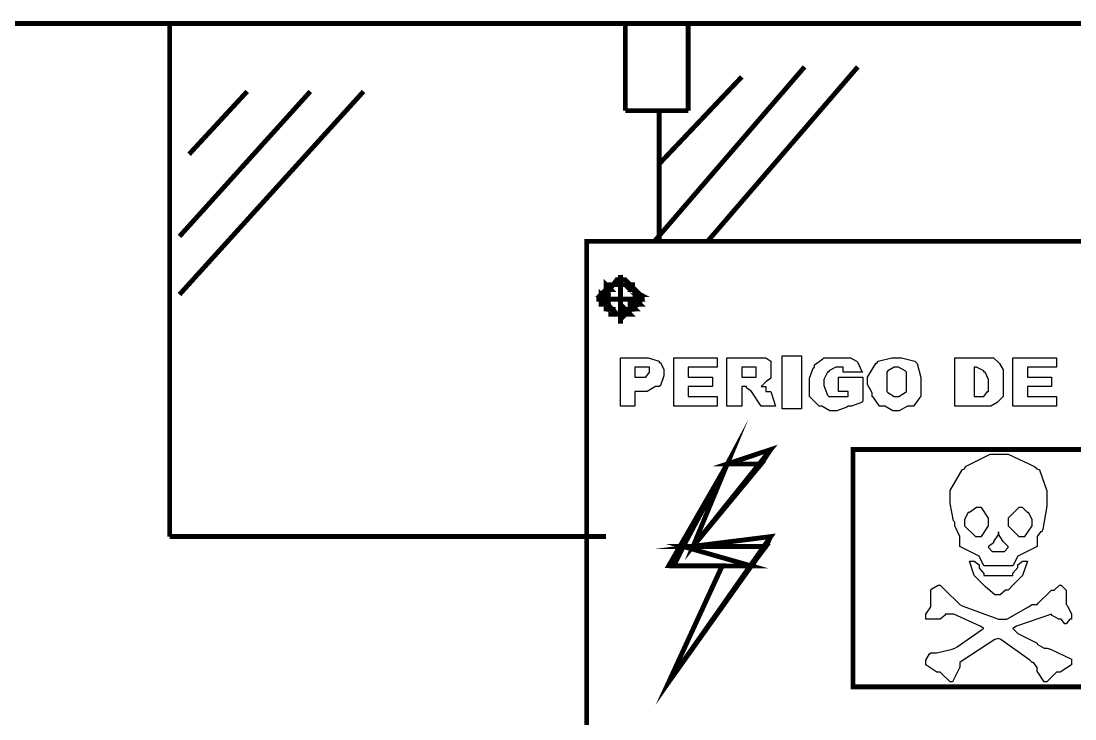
# Model space of a CAD drawing. Extents: x 219 to 1226, y 175 to 465.
# Drawn here: x 289.8 to 299.02, y 233.08 to 239.19 of the extents above; entities that cross this region are included whole.
import ezdxf

# ---------------------------------------------------------------- set-up
doc = ezdxf.new("R2010")
doc.units = 0
doc.header["$MEASUREMENT"] = 0
doc.layers.add('C00-00-00-BLACK', color=7, linetype='Continuous')
doc.layers.add('CFF-00-00', color=1, linetype='Continuous')

msp = doc.modelspace()

# ---------------------------------------------------------------- linework, layer by layer
at = {"layer": 'C00-00-00-BLACK', "const_width": 0.0423}
for points in [[(289.5751, 239.1656), (304.3766, 239.1656)], [(291.102, 234.6736), (291.102, 239.1656)], [(295.0901, 239.1656), (295.0901, 238.4026)], [(295.6401, 239.1656), (295.6401, 238.4026)], [(298.735, 239.1656), (296.6582, 239.1656)], [(295.3438, 237.2586), (296.6582, 238.7856)], [(295.8094, 237.2586), (297.1242, 238.7856)], [(295.3864, 237.9366), (296.1086, 238.6986)], [(291.1877, 237.3016), (292.3328, 238.5706)], [(291.1877, 236.7926), (292.7985, 238.5706)], [(291.2716, 238.0206), (291.78, 238.5706)], [(295.5974, 238.4026), (295.0901, 238.4026)], [(295.3864, 238.4026), (295.3864, 237.2586)], [(295.6401, 238.4026), (295.5974, 238.4026)], [(295.0474, 236.9626), (295.0474, 236.5366)], [(294.835, 236.7516), (295.2584, 236.7516)], [(294.9208, 234.6736), (291.102, 234.6736)]]:
    msp.add_lwpolyline(points, dxfattribs=at)
for points in [[(294.7511, 231.9176), (301.9612, 231.9176), (301.9612, 237.2586), (294.7511, 237.2586), (294.7511, 231.9176)], [(295.2168, 236.7516), (295.2168, 236.7936), (295.0887, 236.9226), (295.0474, 236.9226), (295.0157, 236.9226), (294.9208, 236.7936), (294.9208, 236.7516), (294.9208, 236.7196), (295.0157, 236.6236), (295.0474, 236.6236), (295.0887, 236.6236), (295.2168, 236.7196), (295.2168, 236.7516)], [(295.2168, 236.7516), (295.2168, 236.7936), (295.0887, 236.9226), (295.0474, 236.9226), (295.0157, 236.9226), (294.9208, 236.7936), (294.9208, 236.7516), (294.9208, 236.7196), (295.0157, 236.6236), (295.0474, 236.6236), (295.0887, 236.6236), (295.2168, 236.7196), (295.2168, 236.7516)], [(295.0474, 236.9196), (295.0474, 236.8786), (295.0047, 236.8786), (295.0474, 236.9196)], [(294.9208, 236.8356), (294.9208, 236.7926), (294.8781, 236.7926), (294.9208, 236.8356)], [(294.9208, 236.8356), (294.962, 236.8356), (294.9208, 236.8786), (294.9208, 236.8356)], [(294.962, 236.8786), (294.9208, 236.8786), (294.962, 236.8786), (294.962, 236.8786)], [(294.9208, 236.8786), (294.962, 236.8786), (295.0047, 236.8786), (294.9208, 236.8786)], [(294.962, 236.8786), (295.0047, 236.8786), (294.9208, 236.8786), (294.962, 236.8786)], [(294.9208, 236.8356), (294.9208, 236.8786), (294.962, 236.8786), (294.9208, 236.8356)], [(294.9208, 236.8356), (294.962, 236.8356), (294.962, 236.8356), (294.9208, 236.8356)], [(294.9208, 236.8356), (294.962, 236.8356), (294.962, 236.8356), (294.9208, 236.8356)], [(294.9208, 236.8356), (294.962, 236.8356), (294.962, 236.8356), (294.9208, 236.8356)], [(294.9208, 236.8356), (294.962, 236.8356), (294.962, 236.8356), (294.9208, 236.8356)], [(294.9208, 236.8356), (294.962, 236.8356), (294.962, 236.8356), (294.9208, 236.8356)], [(294.9208, 236.8356), (294.962, 236.8356), (294.962, 236.8356), (294.9208, 236.8356)], [(294.9208, 236.7926), (294.9208, 236.8356), (294.9208, 236.7926)], [(295.0047, 236.8786), (294.962, 236.8786), (295.0047, 236.8786), (295.0047, 236.8786)], [(294.962, 236.8786), (294.962, 236.8786)], [(294.962, 236.8786), (295.0047, 236.8786), (295.0474, 236.8786), (294.962, 236.8786)], [(294.962, 236.8786), (295.0047, 236.8786), (295.0047, 236.8786), (294.962, 236.8786)], [(294.962, 236.8786), (295.0047, 236.8786), (295.0047, 236.8786), (294.962, 236.8786)], [(294.962, 236.8786), (295.0047, 236.8786), (295.0047, 236.8786), (294.962, 236.8786)], [(295.0474, 236.8786), (295.0047, 236.8786), (295.0474, 236.8786)], [(295.0047, 236.8786), (295.0474, 236.8786), (295.0901, 236.8786), (295.0047, 236.8786)], [(295.0474, 236.8786), (295.0901, 236.8786), (295.0047, 236.8786), (295.0474, 236.8786)], [(295.0474, 236.8786), (295.0047, 236.8786), (295.0474, 236.8786)], [(295.0047, 236.8786), (295.0047, 236.8786)], [(295.0047, 236.8786), (295.0474, 236.8786), (295.0901, 236.8786), (295.0047, 236.8786)], [(295.0047, 236.8786), (295.0474, 236.8786), (295.0474, 236.8786), (295.0047, 236.8786)], [(295.0047, 236.8786), (295.0474, 236.8786), (295.0474, 236.8786), (295.0047, 236.8786)], [(295.0047, 236.8786), (295.0047, 236.8786)], [(295.1314, 236.8356), (295.1741, 236.7926), (295.2168, 236.7926), (295.1314, 236.8356)], [(295.1741, 236.7926), (295.2168, 236.7926), (295.1314, 236.8356), (295.1741, 236.7926)], [(295.0474, 236.8786), (295.0901, 236.8786), (295.1314, 236.8786), (295.0474, 236.8786)], [(295.0901, 236.8786), (295.1314, 236.8786), (295.0474, 236.8786), (295.0901, 236.8786)], [(295.0474, 236.8786), (295.0901, 236.8786), (295.1314, 236.8786), (295.0474, 236.8786)], [(295.0901, 236.8786), (295.1314, 236.8786), (295.0474, 236.8786), (295.0901, 236.8786)], [(295.0901, 236.8786), (295.1314, 236.8786), (295.1314, 236.8786), (295.0901, 236.8786)], [(295.0901, 236.8786), (295.1314, 236.8786), (295.1314, 236.8786), (295.0901, 236.8786)], [(295.0901, 236.8786), (295.1314, 236.8786), (295.1741, 236.8786), (295.0901, 236.8786)], [(295.1314, 236.8786), (295.1741, 236.8786), (295.0901, 236.8786), (295.1314, 236.8786)], [(295.1314, 236.8786), (295.0901, 236.8786), (295.1314, 236.8786)], [(295.0901, 236.8786), (295.1314, 236.8786), (295.1741, 236.8786), (295.0901, 236.8786)], [(295.0901, 236.8786), (295.1314, 236.8786), (295.1741, 236.8786), (295.0901, 236.8786)], [(295.1314, 236.8786), (295.1741, 236.8786), (295.0901, 236.8786), (295.1314, 236.8786)], [(295.1314, 236.8786), (295.1314, 236.8356), (295.1741, 236.8356), (295.1314, 236.8786)], [(295.1314, 236.8356), (295.1741, 236.8356), (295.1314, 236.8786), (295.1314, 236.8356)], [(295.1314, 236.8356), (295.1741, 236.8356), (295.1741, 236.8356), (295.1314, 236.8356)], [(295.1314, 236.8356), (295.1741, 236.8356), (295.1741, 236.8356), (295.1314, 236.8356)], [(295.1314, 236.8356), (295.1741, 236.8356), (295.1741, 236.8356), (295.1314, 236.8356)], [(295.1314, 236.8356), (295.1741, 236.8356), (295.1741, 236.8356), (295.1314, 236.8356)], [(294.8781, 236.7926), (294.8781, 236.7516), (294.9208, 236.7516), (294.8781, 236.7926)], [(294.8781, 236.7516), (294.9208, 236.7516), (294.8781, 236.7926), (294.8781, 236.7516)], [(294.9208, 236.7926), (294.8781, 236.7926), (294.9208, 236.7926)], [(294.8781, 236.7926), (294.9208, 236.7926), (294.962, 236.7926), (294.8781, 236.7926)], [(294.8781, 236.7926), (294.8781, 236.7926)], [(294.8781, 236.7926), (294.9208, 236.7926), (294.962, 236.7926), (294.8781, 236.7926)], [(294.8781, 236.7926), (294.9208, 236.7926), (294.9208, 236.7926), (294.8781, 236.7926)], [(294.8781, 236.7926), (294.9208, 236.7926), (294.9208, 236.7926), (294.8781, 236.7926)], [(294.8781, 236.7516), (294.9208, 236.7086), (294.8781, 236.7086), (294.8781, 236.7516)], [(294.8781, 236.7516), (294.9208, 236.7516), (294.9208, 236.7516), (294.8781, 236.7516)], [(294.8781, 236.7516), (294.9208, 236.7516), (294.9208, 236.7516), (294.8781, 236.7516)], [(294.9208, 236.7086), (294.8781, 236.7516), (294.9208, 236.7086)], [(294.9208, 236.7086), (294.9208, 236.6656), (294.962, 236.6656), (294.9208, 236.7086)], [(294.9208, 236.6656), (294.962, 236.6656), (294.9208, 236.7086), (294.9208, 236.6656)], [(295.1314, 236.7086), (295.1314, 236.6656), (295.1741, 236.6656), (295.1314, 236.7086)], [(295.1314, 236.6656), (295.1741, 236.6656), (295.1314, 236.7086), (295.1314, 236.6656)], [(295.1741, 236.7926), (295.1741, 236.7516), (295.2168, 236.7516), (295.1741, 236.7926)], [(295.1741, 236.7516), (295.2168, 236.7516), (295.1741, 236.7926), (295.1741, 236.7516)], [(295.1741, 236.7926), (295.2168, 236.7926), (295.2168, 236.7926), (295.1741, 236.7926)], [(295.1741, 236.7926), (295.2168, 236.7926), (295.2168, 236.7926), (295.1741, 236.7926)], [(295.1741, 236.7926), (295.2168, 236.7926), (295.2168, 236.7926), (295.1741, 236.7926)], [(295.1741, 236.7926), (295.2168, 236.7926), (295.2168, 236.7926), (295.1741, 236.7926)], [(295.1741, 236.7926), (295.2168, 236.7926), (295.2168, 236.7926), (295.1741, 236.7926)], [(295.1741, 236.7926), (295.2168, 236.7926), (295.2168, 236.7926), (295.1741, 236.7926)], [(295.1741, 236.7516), (295.1741, 236.7086), (295.2168, 236.7086), (295.1741, 236.7516)], [(295.1741, 236.7086), (295.2168, 236.7086), (295.1741, 236.7516), (295.1741, 236.7086)], [(295.1741, 236.7516), (295.2168, 236.7516), (295.2168, 236.7516), (295.1741, 236.7516)], [(295.1741, 236.7516), (295.2168, 236.7516), (295.2168, 236.7516), (295.1741, 236.7516)], [(295.1741, 236.7516), (295.2168, 236.7516), (295.2168, 236.7516), (295.1741, 236.7516)], [(295.1741, 236.7516), (295.2168, 236.7516), (295.2168, 236.7516), (295.1741, 236.7516)], [(294.9208, 236.7086), (294.8781, 236.7086), (294.9208, 236.7086)], [(294.8781, 236.7086), (294.9208, 236.7086), (294.962, 236.7086), (294.8781, 236.7086)], [(294.8781, 236.7086), (294.9208, 236.7086), (294.962, 236.7086), (294.8781, 236.7086)], [(294.9208, 236.7086), (294.962, 236.7086), (294.8781, 236.7086), (294.9208, 236.7086)], [(294.9208, 236.7086), (294.962, 236.7086), (294.962, 236.7086), (294.9208, 236.7086)], [(294.9208, 236.7086), (294.962, 236.7086), (294.962, 236.7086), (294.9208, 236.7086)], [(294.9208, 236.6626), (294.962, 236.6626), (294.962, 236.6626), (294.9208, 236.6626)], [(294.9208, 236.6626), (294.962, 236.6626), (294.962, 236.6626), (294.9208, 236.6626)], [(294.9208, 236.6626), (294.962, 236.6626), (295.0047, 236.6626), (294.9208, 236.6626)], [(294.962, 236.6626), (295.0047, 236.6626), (294.9208, 236.6626), (294.962, 236.6626)], [(294.962, 236.6626), (294.9208, 236.6626), (294.962, 236.6626)], [(294.9208, 236.6626), (294.962, 236.6626), (295.0047, 236.6626), (294.9208, 236.6626)], [(294.9208, 236.6626), (294.962, 236.6626), (295.0047, 236.6626), (294.9208, 236.6626)], [(294.962, 236.6626), (295.0047, 236.6626), (294.9208, 236.6626), (294.962, 236.6626)], [(294.962, 236.6626), (294.962, 236.6206), (295.0047, 236.6206), (294.962, 236.6626)], [(294.962, 236.6206), (295.0047, 236.6206), (294.962, 236.6626), (294.962, 236.6206)], [(295.0901, 236.6206), (295.1314, 236.6206), (295.0901, 236.6626), (295.0901, 236.6206)], [(295.1314, 236.6626), (295.0901, 236.6626), (295.1314, 236.6626), (295.1314, 236.6626)], [(295.0901, 236.6626), (295.1314, 236.6626), (295.1741, 236.6626), (295.0901, 236.6626)], [(295.1314, 236.6626), (295.1741, 236.6626), (295.0901, 236.6626), (295.1314, 236.6626)], [(295.0901, 236.6206), (295.0901, 236.6626), (295.1314, 236.6626), (295.0901, 236.6206)], [(295.1741, 236.7086), (295.1314, 236.7086), (295.1741, 236.7086), (295.1741, 236.7086)], [(295.1314, 236.7086), (295.1741, 236.7086), (295.1741, 236.7086), (295.1314, 236.7086)], [(295.1314, 236.6626), (295.1741, 236.6626), (295.1741, 236.6626), (295.1314, 236.6626)], [(295.1314, 236.6626), (295.1741, 236.6626), (295.1741, 236.6626), (295.1314, 236.6626)], [(295.1314, 236.6626), (295.1741, 236.6626), (295.1741, 236.6626), (295.1314, 236.6626)], [(295.1314, 236.6626), (295.1741, 236.6626), (295.1741, 236.6626), (295.1314, 236.6626)], [(295.1314, 236.6626), (295.1741, 236.6626), (295.1741, 236.6626), (295.1314, 236.6626)], [(295.1741, 236.7086), (295.2168, 236.7086), (295.2168, 236.7086), (295.1741, 236.7086)], [(295.1741, 236.7086), (295.2168, 236.7086), (295.2168, 236.7086), (295.1741, 236.7086)], [(294.962, 236.6206), (295.0047, 236.6206), (295.0474, 236.6206), (294.962, 236.6206)], [(295.0047, 236.6206), (295.0474, 236.6206), (294.962, 236.6206), (295.0047, 236.6206)], [(294.962, 236.6206), (295.0047, 236.6206), (295.0474, 236.6206), (294.962, 236.6206)], [(295.0047, 236.6206), (295.0474, 236.6206), (294.962, 236.6206), (295.0047, 236.6206)], [(295.0047, 236.6206), (295.0474, 236.6206), (295.0474, 236.6206), (295.0047, 236.6206)], [(295.0047, 236.6206), (295.0474, 236.6206), (295.0474, 236.6206), (295.0047, 236.6206)], [(295.0047, 236.6206), (295.0474, 236.6206), (295.0901, 236.6206), (295.0047, 236.6206)], [(295.0474, 236.6206), (295.0901, 236.6206), (295.0047, 236.6206), (295.0474, 236.6206)], [(295.0474, 236.6206), (295.0047, 236.6206), (295.0474, 236.6206)], [(295.0047, 236.6206), (295.0474, 236.6206), (295.0901, 236.6206), (295.0047, 236.6206)], [(295.0474, 236.6206), (295.0901, 236.6206), (295.0047, 236.6206), (295.0474, 236.6206)], [(295.0474, 236.6206), (295.0047, 236.6206), (295.0474, 236.6206)], [(295.0047, 236.6206), (295.0474, 236.6206), (295.0901, 236.6206), (295.0047, 236.6206)], [(295.0901, 236.6206), (295.0474, 236.6206), (295.0901, 236.6206), (295.0901, 236.6206)], [(295.0474, 236.6206), (295.0901, 236.6206), (295.1314, 236.6206), (295.0474, 236.6206)], [(295.0901, 236.6206), (295.1314, 236.6206), (295.0474, 236.6206), (295.0901, 236.6206)], [(295.0474, 236.6206), (295.0474, 236.6206)], [(295.0474, 236.6206), (295.0901, 236.6206), (295.1314, 236.6206), (295.0474, 236.6206)], [(295.0901, 236.6206), (295.1314, 236.6206), (295.1314, 236.6206), (295.0901, 236.6206)], [(295.0901, 236.6206), (295.1314, 236.6206), (295.1314, 236.6206), (295.0901, 236.6206)], [(295.0901, 236.6206), (295.0901, 236.6206)], [(295.9816, 235.3086), (295.6828, 234.5886), (295.5974, 234.5886), (295.9816, 235.3086)], [(296.3622, 235.4356), (295.6828, 234.5886), (296.3622, 234.6736), (295.4704, 233.4016), (295.9389, 234.4196), (295.4704, 234.4196), (295.9816, 235.3086), (296.3622, 235.4356)], [(296.3622, 235.4356), (296.2779, 235.3086), (295.9791, 235.3086), (296.3622, 235.4356)], [(297.0815, 235.4356), (297.0815, 233.3586), (299.6695, 233.3586), (299.6695, 235.4356), (297.0815, 235.4356)], [(296.2779, 235.3086), (295.9816, 235.3086), (295.6828, 234.5886), (296.2779, 235.3086)], [(296.3622, 234.6736), (296.3192, 234.5866), (295.6828, 234.5866), (296.3622, 234.6736)], [(296.3192, 234.5866), (295.5974, 234.5866), (296.1925, 234.4166), (296.3192, 234.5866)], [(295.5974, 234.5866), (296.1925, 234.4166), (295.5131, 234.4166), (295.5974, 234.5866)], [(295.9364, 234.4166), (296.1925, 234.4166), (295.4704, 233.4016), (295.9364, 234.4166)], [(295.5131, 234.4166), (295.9364, 234.4166), (295.4704, 234.4166), (295.5131, 234.4166)], [(295.9364, 234.4166), (296.1897, 234.4166), (296.2324, 234.4166), (295.9364, 234.4166)], [(296.1897, 234.4166), (296.2324, 234.4166), (295.9364, 234.4166), (296.1897, 234.4166)]]:
    msp.add_lwpolyline(points, close=True, dxfattribs=at)
at = {"layer": 'C00-00-00-BLACK'}
for points in [[(294.962, 236.8786), (294.9208, 236.8786), (294.962, 236.8786), (294.962, 236.8786)], [(294.9208, 236.8786), (294.962, 236.8786), (295.0047, 236.8786), (294.9208, 236.8786)], [(294.962, 236.8786), (295.0047, 236.8786), (294.9208, 236.8786), (294.962, 236.8786)], [(294.9208, 236.8356), (294.962, 236.8356), (294.9208, 236.8786), (294.9208, 236.8356)], [(294.9208, 236.8356), (294.9208, 236.8786), (294.962, 236.8786), (294.9208, 236.8356)], [(295.0047, 236.8786), (294.962, 236.8786), (295.0047, 236.8786), (295.0047, 236.8786)], [(294.962, 236.8786), (295.0047, 236.8786), (295.0474, 236.8786), (294.962, 236.8786)], [(294.962, 236.8786), (295.0047, 236.8786), (295.0047, 236.8786), (294.962, 236.8786)], [(294.962, 236.8786), (295.0047, 236.8786), (295.0047, 236.8786), (294.962, 236.8786)], [(294.962, 236.8786), (295.0047, 236.8786), (295.0047, 236.8786), (294.962, 236.8786)], [(295.0474, 236.9196), (295.0474, 236.8786), (295.0047, 236.8786), (295.0474, 236.9196)], [(295.0474, 236.8786), (295.0047, 236.8786), (295.0474, 236.8786)], [(295.0047, 236.8786), (295.0474, 236.8786), (295.0901, 236.8786), (295.0047, 236.8786)], [(295.0474, 236.8786), (295.0901, 236.8786), (295.0047, 236.8786), (295.0474, 236.8786)], [(295.0474, 236.8786), (295.0047, 236.8786), (295.0474, 236.8786)], [(295.0047, 236.8786), (295.0474, 236.8786), (295.0901, 236.8786), (295.0047, 236.8786)], [(295.0047, 236.8786), (295.0474, 236.8786), (295.0474, 236.8786), (295.0047, 236.8786)], [(295.0047, 236.8786), (295.0474, 236.8786), (295.0474, 236.8786), (295.0047, 236.8786)], [(295.0474, 236.8786), (295.0901, 236.8786), (295.1314, 236.8786), (295.0474, 236.8786)], [(295.0901, 236.8786), (295.1314, 236.8786), (295.0474, 236.8786), (295.0901, 236.8786)], [(295.0474, 236.8786), (295.0901, 236.8786), (295.1314, 236.8786), (295.0474, 236.8786)], [(295.0901, 236.8786), (295.1314, 236.8786), (295.0474, 236.8786), (295.0901, 236.8786)], [(295.0901, 236.8786), (295.1314, 236.8786), (295.1314, 236.8786), (295.0901, 236.8786)], [(295.0901, 236.8786), (295.1314, 236.8786), (295.1314, 236.8786), (295.0901, 236.8786)], [(295.0901, 236.8786), (295.1314, 236.8786), (295.1741, 236.8786), (295.0901, 236.8786)], [(295.1314, 236.8786), (295.1741, 236.8786), (295.0901, 236.8786), (295.1314, 236.8786)], [(295.1314, 236.8786), (295.0901, 236.8786), (295.1314, 236.8786)], [(295.0901, 236.8786), (295.1314, 236.8786), (295.1741, 236.8786), (295.0901, 236.8786)], [(295.0901, 236.8786), (295.1314, 236.8786), (295.1741, 236.8786), (295.0901, 236.8786)], [(295.1314, 236.8786), (295.1741, 236.8786), (295.0901, 236.8786), (295.1314, 236.8786)], [(295.1314, 236.8786), (295.1314, 236.8356), (295.1741, 236.8356), (295.1314, 236.8786)], [(295.1314, 236.8356), (295.1741, 236.8356), (295.1314, 236.8786), (295.1314, 236.8356)], [(294.9208, 236.8356), (294.9208, 236.7926), (294.8781, 236.7926), (294.9208, 236.8356)], [(294.9208, 236.7926), (294.8781, 236.7926), (294.9208, 236.7926)], [(294.8781, 236.7926), (294.9208, 236.7926), (294.962, 236.7926), (294.8781, 236.7926)], [(294.8781, 236.7926), (294.9208, 236.7926), (294.962, 236.7926), (294.8781, 236.7926)], [(294.8781, 236.7926), (294.9208, 236.7926), (294.9208, 236.7926), (294.8781, 236.7926)], [(294.8781, 236.7926), (294.9208, 236.7926), (294.9208, 236.7926), (294.8781, 236.7926)], [(294.8781, 236.7926), (294.8781, 236.7516), (294.9208, 236.7516), (294.8781, 236.7926)], [(294.8781, 236.7516), (294.9208, 236.7516), (294.8781, 236.7926), (294.8781, 236.7516)], [(294.9208, 236.8356), (294.962, 236.8356), (294.962, 236.8356), (294.9208, 236.8356)], [(294.9208, 236.8356), (294.962, 236.8356), (294.962, 236.8356), (294.9208, 236.8356)], [(294.9208, 236.8356), (294.962, 236.8356), (294.962, 236.8356), (294.9208, 236.8356)], [(294.9208, 236.8356), (294.962, 236.8356), (294.962, 236.8356), (294.9208, 236.8356)], [(294.9208, 236.8356), (294.962, 236.8356), (294.962, 236.8356), (294.9208, 236.8356)], [(294.9208, 236.8356), (294.962, 236.8356), (294.962, 236.8356), (294.9208, 236.8356)], [(294.9208, 236.7926), (294.9208, 236.8356), (294.9208, 236.7926)], [(295.1314, 236.8356), (295.1741, 236.8356), (295.1741, 236.8356), (295.1314, 236.8356)], [(295.1314, 236.8356), (295.1741, 236.8356), (295.1741, 236.8356), (295.1314, 236.8356)], [(295.1314, 236.8356), (295.1741, 236.8356), (295.1741, 236.8356), (295.1314, 236.8356)], [(295.1314, 236.8356), (295.1741, 236.8356), (295.1741, 236.8356), (295.1314, 236.8356)], [(295.1314, 236.8356), (295.1741, 236.7926), (295.2168, 236.7926), (295.1314, 236.8356)], [(295.1741, 236.7926), (295.2168, 236.7926), (295.1314, 236.8356), (295.1741, 236.7926)], [(295.1741, 236.7926), (295.2168, 236.7926), (295.2168, 236.7926), (295.1741, 236.7926)], [(295.1741, 236.7926), (295.2168, 236.7926), (295.2168, 236.7926), (295.1741, 236.7926)], [(295.1741, 236.7926), (295.2168, 236.7926), (295.2168, 236.7926), (295.1741, 236.7926)], [(295.1741, 236.7926), (295.2168, 236.7926), (295.2168, 236.7926), (295.1741, 236.7926)], [(295.1741, 236.7926), (295.2168, 236.7926), (295.2168, 236.7926), (295.1741, 236.7926)], [(295.1741, 236.7926), (295.2168, 236.7926), (295.2168, 236.7926), (295.1741, 236.7926)], [(295.1741, 236.7926), (295.1741, 236.7516), (295.2168, 236.7516), (295.1741, 236.7926)], [(295.1741, 236.7516), (295.2168, 236.7516), (295.1741, 236.7926), (295.1741, 236.7516)], [(294.8781, 236.7516), (294.9208, 236.7516), (294.9208, 236.7516), (294.8781, 236.7516)], [(294.8781, 236.7516), (294.9208, 236.7516), (294.9208, 236.7516), (294.8781, 236.7516)], [(294.9208, 236.7086), (294.8781, 236.7516), (294.9208, 236.7086)], [(294.8781, 236.7516), (294.9208, 236.7086), (294.8781, 236.7086), (294.8781, 236.7516)], [(294.9208, 236.7086), (294.8781, 236.7086), (294.9208, 236.7086)], [(294.8781, 236.7086), (294.9208, 236.7086), (294.962, 236.7086), (294.8781, 236.7086)], [(294.8781, 236.7086), (294.9208, 236.7086), (294.962, 236.7086), (294.8781, 236.7086)], [(294.9208, 236.7086), (294.962, 236.7086), (294.8781, 236.7086), (294.9208, 236.7086)], [(294.9208, 236.7086), (294.962, 236.7086), (294.962, 236.7086), (294.9208, 236.7086)], [(294.9208, 236.7086), (294.962, 236.7086), (294.962, 236.7086), (294.9208, 236.7086)], [(294.9208, 236.7086), (294.9208, 236.6656), (294.962, 236.6656), (294.9208, 236.7086)], [(294.9208, 236.6656), (294.962, 236.6656), (294.9208, 236.7086), (294.9208, 236.6656)], [(294.9208, 236.6626), (294.962, 236.6626), (294.962, 236.6626), (294.9208, 236.6626)], [(294.9208, 236.6626), (294.962, 236.6626), (294.962, 236.6626), (294.9208, 236.6626)], [(294.9208, 236.6626), (294.962, 236.6626), (295.0047, 236.6626), (294.9208, 236.6626)], [(294.962, 236.6626), (295.0047, 236.6626), (294.9208, 236.6626), (294.962, 236.6626)], [(294.962, 236.6626), (294.9208, 236.6626), (294.962, 236.6626)], [(294.9208, 236.6626), (294.962, 236.6626), (295.0047, 236.6626), (294.9208, 236.6626)], [(294.9208, 236.6626), (294.962, 236.6626), (295.0047, 236.6626), (294.9208, 236.6626)], [(294.962, 236.6626), (295.0047, 236.6626), (294.9208, 236.6626), (294.962, 236.6626)], [(294.962, 236.6626), (294.962, 236.6206), (295.0047, 236.6206), (294.962, 236.6626)], [(294.962, 236.6206), (295.0047, 236.6206), (294.962, 236.6626), (294.962, 236.6206)], [(295.1314, 236.6626), (295.0901, 236.6626), (295.1314, 236.6626), (295.1314, 236.6626)], [(295.0901, 236.6626), (295.1314, 236.6626), (295.1741, 236.6626), (295.0901, 236.6626)], [(295.1314, 236.6626), (295.1741, 236.6626), (295.0901, 236.6626), (295.1314, 236.6626)], [(295.0901, 236.6206), (295.1314, 236.6206), (295.0901, 236.6626), (295.0901, 236.6206)], [(295.0901, 236.6206), (295.0901, 236.6626), (295.1314, 236.6626), (295.0901, 236.6206)], [(295.1741, 236.7086), (295.1314, 236.7086), (295.1741, 236.7086), (295.1741, 236.7086)], [(295.1314, 236.7086), (295.1741, 236.7086), (295.1741, 236.7086), (295.1314, 236.7086)], [(295.1314, 236.7086), (295.1314, 236.6656), (295.1741, 236.6656), (295.1314, 236.7086)], [(295.1314, 236.6656), (295.1741, 236.6656), (295.1314, 236.7086), (295.1314, 236.6656)], [(295.1314, 236.6626), (295.1741, 236.6626), (295.1741, 236.6626), (295.1314, 236.6626)], [(295.1314, 236.6626), (295.1741, 236.6626), (295.1741, 236.6626), (295.1314, 236.6626)], [(295.1314, 236.6626), (295.1741, 236.6626), (295.1741, 236.6626), (295.1314, 236.6626)], [(295.1314, 236.6626), (295.1741, 236.6626), (295.1741, 236.6626), (295.1314, 236.6626)], [(295.1314, 236.6626), (295.1741, 236.6626), (295.1741, 236.6626), (295.1314, 236.6626)], [(295.1741, 236.7516), (295.2168, 236.7516), (295.2168, 236.7516), (295.1741, 236.7516)], [(295.1741, 236.7516), (295.2168, 236.7516), (295.2168, 236.7516), (295.1741, 236.7516)], [(295.1741, 236.7516), (295.2168, 236.7516), (295.2168, 236.7516), (295.1741, 236.7516)], [(295.1741, 236.7516), (295.2168, 236.7516), (295.2168, 236.7516), (295.1741, 236.7516)], [(295.1741, 236.7516), (295.1741, 236.7086), (295.2168, 236.7086), (295.1741, 236.7516)], [(295.1741, 236.7086), (295.2168, 236.7086), (295.1741, 236.7516), (295.1741, 236.7086)], [(295.1741, 236.7086), (295.2168, 236.7086), (295.2168, 236.7086), (295.1741, 236.7086)], [(295.1741, 236.7086), (295.2168, 236.7086), (295.2168, 236.7086), (295.1741, 236.7086)], [(294.962, 236.6206), (295.0047, 236.6206), (295.0474, 236.6206), (294.962, 236.6206)], [(295.0047, 236.6206), (295.0474, 236.6206), (294.962, 236.6206), (295.0047, 236.6206)], [(294.962, 236.6206), (295.0047, 236.6206), (295.0474, 236.6206), (294.962, 236.6206)], [(295.0047, 236.6206), (295.0474, 236.6206), (294.962, 236.6206), (295.0047, 236.6206)], [(295.0047, 236.6206), (295.0474, 236.6206), (295.0474, 236.6206), (295.0047, 236.6206)], [(295.0047, 236.6206), (295.0474, 236.6206), (295.0474, 236.6206), (295.0047, 236.6206)], [(295.0047, 236.6206), (295.0474, 236.6206), (295.0901, 236.6206), (295.0047, 236.6206)], [(295.0474, 236.6206), (295.0901, 236.6206), (295.0047, 236.6206), (295.0474, 236.6206)], [(295.0474, 236.6206), (295.0047, 236.6206), (295.0474, 236.6206)], [(295.0047, 236.6206), (295.0474, 236.6206), (295.0901, 236.6206), (295.0047, 236.6206)], [(295.0474, 236.6206), (295.0901, 236.6206), (295.0047, 236.6206), (295.0474, 236.6206)], [(295.0474, 236.6206), (295.0047, 236.6206), (295.0474, 236.6206)], [(295.0047, 236.6206), (295.0474, 236.6206), (295.0901, 236.6206), (295.0047, 236.6206)], [(295.0901, 236.6206), (295.0474, 236.6206), (295.0901, 236.6206), (295.0901, 236.6206)], [(295.0474, 236.6206), (295.0901, 236.6206), (295.1314, 236.6206), (295.0474, 236.6206)], [(295.0901, 236.6206), (295.1314, 236.6206), (295.0474, 236.6206), (295.0901, 236.6206)], [(295.0474, 236.6206), (295.0901, 236.6206), (295.1314, 236.6206), (295.0474, 236.6206)], [(295.0901, 236.6206), (295.1314, 236.6206), (295.1314, 236.6206), (295.0901, 236.6206)], [(295.0901, 236.6206), (295.1314, 236.6206), (295.1314, 236.6206), (295.0901, 236.6206)], [(296.3622, 235.4356), (296.2779, 235.3086), (295.9791, 235.3086), (296.3622, 235.4356)], [(298.524, 234.5026), (298.4814, 234.4166), (298.45, 234.4166), (298.378, 234.4166), (298.3547, 234.4166), (298.3325, 234.4166), (298.2845, 234.4166), (298.2693, 234.4166), (298.2693, 234.4166), (298.2281, 234.4166), (298.2281, 234.4166), (298.1854, 234.5026), (298.0157, 234.5866), (298.0157, 234.6736), (298.0157, 234.6736), (297.973, 234.7686), (297.973, 234.7996), (297.9621, 234.8106), (297.9317, 234.9626), (297.9317, 235.0126), (297.9317, 235.0756), (298.0365, 235.2566), (298.0584, 235.2656), (298.0679, 235.2876), (298.2831, 235.3946), (298.3547, 235.3946), (298.4387, 235.3946), (298.6715, 235.2876), (298.6937, 235.2656), (298.7145, 235.2566), (298.7777, 235.0746), (298.7777, 235.0126), (298.7777, 234.9396), (298.7445, 234.7376), (298.735, 234.7156), (298.7241, 234.7156), (298.6937, 234.6736), (298.6937, 234.6736), (298.6937, 234.5866), (298.524, 234.5026)], [(295.9816, 235.3086), (295.6828, 234.5886), (295.5974, 234.5886), (295.9816, 235.3086)], [(296.2779, 235.3086), (295.9816, 235.3086), (295.6828, 234.5886), (296.2779, 235.3086)], [(298.0584, 234.7996), (298.0584, 234.7686), (298.1536, 234.6736), (298.1854, 234.6736), (298.2058, 234.6736), (298.2693, 234.7686), (298.2693, 234.7996), (298.2693, 234.8336), (298.2058, 234.9276), (298.1854, 234.9276), (298.1632, 234.9276), (298.1011, 234.8856), (298.1011, 234.8856), (298.0901, 234.8856), (298.0584, 234.8226), (298.0584, 234.7996)], [(298.4387, 234.7996), (298.4387, 234.7686), (298.5339, 234.6736), (298.5657, 234.6736), (298.5861, 234.6736), (298.651, 234.7686), (298.651, 234.7996), (298.651, 234.8226), (298.6179, 234.8856), (298.6084, 234.8856), (298.6084, 234.8856), (298.5657, 234.9276), (298.5657, 234.9276), (298.5339, 234.9276), (298.4387, 234.8336), (298.4387, 234.7996)], [(296.3622, 234.6736), (296.3192, 234.5866), (295.6828, 234.5866), (296.3622, 234.6736)], [(298.3547, 234.7156), (298.3547, 234.6956), (298.312, 234.6296), (298.312, 234.6296), (298.312, 234.6196), (298.2693, 234.5866), (298.2693, 234.5866), (298.2693, 234.5766), (298.3011, 234.5436), (298.312, 234.5436), (298.312, 234.5436), (298.312, 234.5436), (298.312, 234.5436), (298.312, 234.5436), (298.3547, 234.5436), (298.3547, 234.5436), (298.3547, 234.5436), (298.3974, 234.5436), (298.3974, 234.5436), (298.4069, 234.5436), (298.4387, 234.5766), (298.4387, 234.5866), (298.4387, 234.5866), (298.4069, 234.6196), (298.3974, 234.6296), (298.3974, 234.6296), (298.3547, 234.6956), (298.3547, 234.7156)], [(295.5974, 234.5866), (296.1925, 234.4166), (295.5131, 234.4166), (295.5974, 234.5866)], [(296.3192, 234.5866), (295.5974, 234.5866), (296.1925, 234.4166), (296.3192, 234.5866)], [(298.6084, 234.4596), (298.5657, 234.3326), (298.4814, 234.2476), (298.4814, 234.2476), (298.4387, 234.2046), (298.4387, 234.2046), (298.4168, 234.2046), (298.3699, 234.1636), (298.3547, 234.1636), (298.323, 234.1636), (298.2376, 234.2376), (298.2281, 234.2476), (298.1423, 234.3326), (298.1011, 234.4596), (298.1423, 234.4596), (298.1423, 234.4596), (298.1854, 234.4276), (298.1854, 234.4166), (298.1854, 234.3966), (298.2281, 234.3496), (298.2281, 234.3326), (298.2595, 234.3326), (298.33, 234.3326), (298.3547, 234.3326), (298.3865, 234.3326), (298.4567, 234.3326), (298.4814, 234.3326), (298.4814, 234.3546), (298.524, 234.4016), (298.524, 234.4166), (298.524, 234.4276), (298.5657, 234.4596), (298.5657, 234.4596), (298.6084, 234.4596)], [(295.5131, 234.4166), (295.9364, 234.4166), (295.4704, 234.4166), (295.5131, 234.4166)], [(295.9364, 234.4166), (296.1925, 234.4166), (295.4704, 233.4016), (295.9364, 234.4166)], [(295.9364, 234.4166), (296.1897, 234.4166), (296.2324, 234.4166), (295.9364, 234.4166)], [(296.1897, 234.4166), (296.2324, 234.4166), (295.9364, 234.4166), (296.1897, 234.4166)], [(298.3547, 233.9516), (298.4277, 233.9516), (298.6193, 234.0576), (298.651, 234.0776), (298.651, 234.0776), (298.6937, 234.0776), (298.6937, 234.0776), (298.7033, 234.0896), (298.8094, 234.1946), (298.8204, 234.2046), (298.8412, 234.2046), (298.8881, 234.2476), (298.9047, 234.2476), (298.9047, 234.2476), (298.9361, 234.2156), (298.9474, 234.2046), (298.9474, 234.2046), (298.9474, 234.1746), (298.9474, 234.1636), (298.9474, 234.1636), (298.9474, 234.1006), (298.9474, 234.0776), (298.9583, 234.0686), (298.9929, 233.9936), (298.9929, 233.9936), (298.9929, 233.9936), (298.9929, 233.9516), (298.9929, 233.9516), (298.9802, 233.9516), (298.9474, 233.9086), (298.9474, 233.9086), (298.9361, 233.9086), (298.9047, 233.9516), (298.9047, 233.9516), (298.8825, 233.9516), (298.8204, 233.9846), (298.8204, 233.9936), (298.8204, 233.9936), (298.5131, 233.8896), (298.4814, 233.8676), (298.4814, 233.8676), (298.524, 233.8246), (298.524, 233.8246), (298.524, 233.8246), (298.6715, 233.7516), (298.6937, 233.7406), (298.6937, 233.7306), (298.7558, 233.6976), (298.7777, 233.6976), (298.8094, 233.6876), (298.9929, 233.6016), (298.9929, 233.5706), (298.9929, 233.5506), (298.8948, 233.4856), (298.8631, 233.4856), (298.8521, 233.4756), (298.7777, 233.4016), (298.7777, 233.4016), (298.7558, 233.4016), (298.6937, 233.4966), (298.6937, 233.5286), (298.6937, 233.5286), (298.6606, 233.5706), (298.651, 233.5706), (298.6288, 233.5926), (298.3755, 233.7716), (298.3547, 233.7816), (298.323, 233.7716), (298.0474, 233.5926), (298.0157, 233.5706), (298.0157, 233.5296), (297.9522, 233.4016), (297.9317, 233.4016), (297.9317, 233.4016), (297.8559, 233.4756), (297.8464, 233.4856), (297.8146, 233.4856), (297.7194, 233.5506), (297.7194, 233.5706), (297.7194, 233.5926), (297.7511, 233.6456), (297.762, 233.6546), (297.8146, 233.6546), (297.9508, 233.6876), (297.973, 233.6976), (297.9938, 233.7086), (298.2058, 233.8576), (298.2281, 233.8676), (298.1963, 233.8896), (297.9649, 233.9936), (297.8891, 233.9936), (297.8891, 233.9846), (297.8464, 233.9516), (297.8464, 233.9516), (297.8464, 233.9516), (297.8047, 233.9516), (297.8047, 233.9516), (297.7829, 233.9516), (297.7345, 233.9516), (297.7194, 233.9516), (297.7194, 233.9516), (297.7194, 233.9846), (297.7194, 233.9936), (297.7194, 233.9936), (297.762, 234.0576), (297.762, 234.0776), (297.762, 234.1006), (297.762, 234.1636), (297.762, 234.1636), (297.762, 234.1636), (297.762, 234.2046), (297.762, 234.2046), (297.7719, 234.2156), (297.827, 234.2476), (297.8464, 234.2476), (297.8464, 234.2476), (297.8891, 234.2046), (297.8891, 234.2046), (297.8986, 234.1946), (298.0048, 234.0896), (298.0157, 234.0776), (298.0365, 234.0686), (298.323, 233.9626), (298.3547, 233.9516)]]:
    msp.add_lwpolyline(points, close=True, dxfattribs=at)
at = {"layer": 'CFF-00-00'}
for points in [[(295.0474, 236.2396), (295.2584, 236.2396), (295.2898, 236.2396), (295.3864, 236.2086), (295.3864, 236.1976), (295.396, 236.1976), (295.4277, 236.1356), (295.4277, 236.1136), (295.4277, 236.0816), (295.396, 235.9976), (295.3864, 235.9866), (295.3533, 235.9866), (295.2817, 235.9436), (295.2584, 235.9436), (295.1741, 235.9436), (295.1741, 235.8166), (295.0474, 235.8166), (295.0474, 236.2396)], [(295.5131, 236.2396), (295.8934, 236.2396), (295.8934, 236.1556), (295.6401, 236.1556), (295.6401, 236.0706), (295.8521, 236.0706), (295.8521, 235.9866), (295.6401, 235.9866), (295.6401, 235.9006), (295.8934, 235.9006), (295.8934, 235.8166), (295.5131, 235.8166), (295.5131, 236.2396)], [(295.9791, 235.8166), (295.9791, 236.2396), (296.1925, 236.2396), (296.2243, 236.2396), (296.2945, 236.2396), (296.3192, 236.2396), (296.3192, 236.2396), (296.3622, 236.2086), (296.3622, 236.1976), (296.3622, 236.1976), (296.3622, 236.1356), (296.3622, 236.1136), (296.3622, 236.1136), (296.3622, 236.0706), (296.3622, 236.0706), (296.3622, 236.0606), (296.3192, 236.0276), (296.3192, 236.0276), (296.3192, 236.0276), (296.2779, 235.9866), (296.2779, 235.9866), (296.2779, 235.9866), (296.3192, 235.9866), (296.3192, 235.9866), (296.3192, 235.9866), (296.3192, 235.9546), (296.3192, 235.9436), (296.3192, 235.9436), (296.3622, 235.9436), (296.3622, 235.9436), (296.4049, 235.8166), (296.2779, 235.8166), (296.1925, 235.9436), (296.1925, 235.9436), (296.1513, 235.9766), (296.1513, 235.9866), (296.1513, 235.9866), (296.1181, 235.9866), (296.1086, 235.9866), (296.1086, 235.9866), (296.1086, 235.8166), (295.9791, 235.8166)], [(296.4628, 236.2556), (296.6321, 236.2556), (296.6321, 235.7906), (296.4628, 235.7906), (296.4628, 236.2556)], [(296.9545, 235.9436), (296.9545, 236.0706), (297.1669, 236.0706), (297.1669, 235.8586), (297.156, 235.8486), (297.0688, 235.8166), (297.0399, 235.8166), (297.029, 235.8076), (296.9408, 235.7746), (296.9119, 235.7746), (296.8801, 235.7746), (296.8085, 235.8166), (296.7852, 235.8166), (296.7852, 235.8166), (296.7108, 235.8916), (296.7009, 235.9006), (296.7009, 235.9326), (296.7009, 236.0046), (296.7009, 236.0276), (296.7009, 236.0606), (296.7326, 236.1466), (296.7439, 236.1556), (296.7439, 236.1776), (296.817, 236.2306), (296.8279, 236.2396), (296.8279, 236.2396), (296.9228, 236.2396), (296.9545, 236.2396), (296.9754, 236.2396), (297.0399, 236.2396), (297.0399, 236.2396), (297.0607, 236.2396), (297.1129, 236.2086), (297.1242, 236.1976), (297.1242, 236.1976), (297.156, 236.1246), (297.1669, 236.1136), (296.9972, 236.1136), (296.9972, 236.1136), (296.9972, 236.1556), (296.9972, 236.1556), (296.9972, 236.1556), (296.9545, 236.1556), (296.9545, 236.1556), (296.9327, 236.1556), (296.8706, 236.1246), (296.8706, 236.1136), (296.8596, 236.1136), (296.8279, 236.0496), (296.8279, 236.0276), (296.8279, 235.9966), (296.8596, 235.9116), (296.8706, 235.9006), (296.8706, 235.9006), (296.9327, 235.9006), (296.9545, 235.9006), (296.9545, 235.9006), (296.9863, 235.9006), (296.9972, 235.9006), (296.9972, 235.9006), (297.029, 235.9006), (297.0399, 235.9006), (297.0399, 235.9436), (296.9545, 235.9436)], [(297.2096, 236.0276), (297.2096, 236.0706), (297.2826, 236.1876), (297.2936, 236.1976), (297.3034, 236.2086), (297.423, 236.2396), (297.4632, 236.2396), (297.5059, 236.2396), (297.6245, 236.2086), (297.6354, 236.1976), (297.6449, 236.1876), (297.6767, 236.0676), (297.6767, 236.0276), (297.6767, 235.9966), (297.6767, 235.9256), (297.6767, 235.9006), (297.6657, 235.8916), (297.6107, 235.8166), (297.5927, 235.8166), (297.5596, 235.8166), (297.4865, 235.7746), (297.4632, 235.7746), (297.4315, 235.7746), (297.3599, 235.8166), (297.3362, 235.8166), (297.3144, 235.8166), (297.2604, 235.8916), (297.2509, 235.9006), (297.2509, 235.9326), (297.2096, 236.0046), (297.2096, 236.0276)], [(297.973, 236.2396), (298.1854, 236.2396), (298.2168, 236.2396), (298.2873, 236.2396), (298.312, 236.2396), (298.312, 236.2396), (298.3547, 236.1976), (298.3547, 236.1976), (298.3642, 236.1876), (298.3974, 236.1326), (298.3974, 236.1136), (298.3974, 236.0926), (298.3974, 236.0446), (298.3974, 236.0276), (298.3974, 235.9966), (298.3974, 235.9256), (298.3974, 235.9006), (298.3974, 235.9006), (298.3547, 235.8586), (298.3547, 235.8586), (298.3438, 235.8486), (298.2873, 235.8166), (298.2693, 235.8166), (298.2693, 235.8166), (298.2058, 235.8166), (298.1854, 235.8166), (297.973, 235.8166), (297.973, 236.2396)], [(298.4814, 236.2396), (298.8631, 236.2396), (298.8631, 236.1556), (298.6084, 236.1556), (298.6084, 236.0706), (298.8204, 236.0706), (298.8204, 235.9866), (298.6084, 235.9866), (298.6084, 235.9006), (298.8631, 235.9006), (298.8631, 235.8166), (298.4814, 235.8166), (298.4814, 236.2396)], [(295.1741, 236.0706), (295.2168, 236.0706), (295.2168, 236.0706), (295.2584, 236.0706), (295.2584, 236.0706), (295.2679, 236.0706), (295.3011, 236.1136), (295.3011, 236.1136), (295.3011, 236.1136), (295.3011, 236.1466), (295.3011, 236.1556), (295.2788, 236.1556), (295.2319, 236.1556), (295.2168, 236.1556), (295.1741, 236.1556), (295.1741, 236.0706)], [(296.1086, 236.0706), (296.1513, 236.0706), (296.1513, 236.0706), (296.1925, 236.0706), (296.1925, 236.0706), (296.1925, 236.0706), (296.2352, 236.0706), (296.2352, 236.0706), (296.2352, 236.0706), (296.2352, 236.1136), (296.2352, 236.1136), (296.2352, 236.1136), (296.2352, 236.1556), (296.2352, 236.1556), (296.2352, 236.1556), (296.1925, 236.1556), (296.1925, 236.1556), (296.1086, 236.1556), (296.1086, 236.0706)], [(297.3775, 236.0276), (297.3775, 236.0076), (297.3775, 235.9436), (297.3775, 235.9436), (297.3874, 235.9346), (297.4438, 235.9006), (297.4632, 235.9006), (297.4837, 235.9006), (297.5387, 235.9346), (297.55, 235.9436), (297.55, 235.9436), (297.55, 236.0076), (297.55, 236.0276), (297.55, 236.0496), (297.55, 236.1136), (297.55, 236.1136), (297.5387, 236.1246), (297.4809, 236.1556), (297.4632, 236.1556), (297.441, 236.1556), (297.3874, 236.1246), (297.3775, 236.1136), (297.3775, 236.1136), (297.3775, 236.0496), (297.3775, 236.0276)], [(298.1423, 236.1556), (298.1423, 235.9006), (298.1423, 235.9006), (298.1632, 235.9006), (298.2281, 235.9006), (298.2281, 235.9006), (298.2281, 235.9006), (298.2584, 235.9436), (298.2693, 235.9436), (298.2693, 235.9436), (298.2693, 236.0076), (298.2693, 236.0276), (298.2693, 236.0496), (298.2376, 236.1136), (298.2281, 236.1136), (298.2281, 236.1246), (298.1632, 236.1556), (298.1423, 236.1556), (298.1423, 236.1556)]]:
    msp.add_lwpolyline(points, close=True, dxfattribs=at)

doc.saveas('drawing.dxf')
